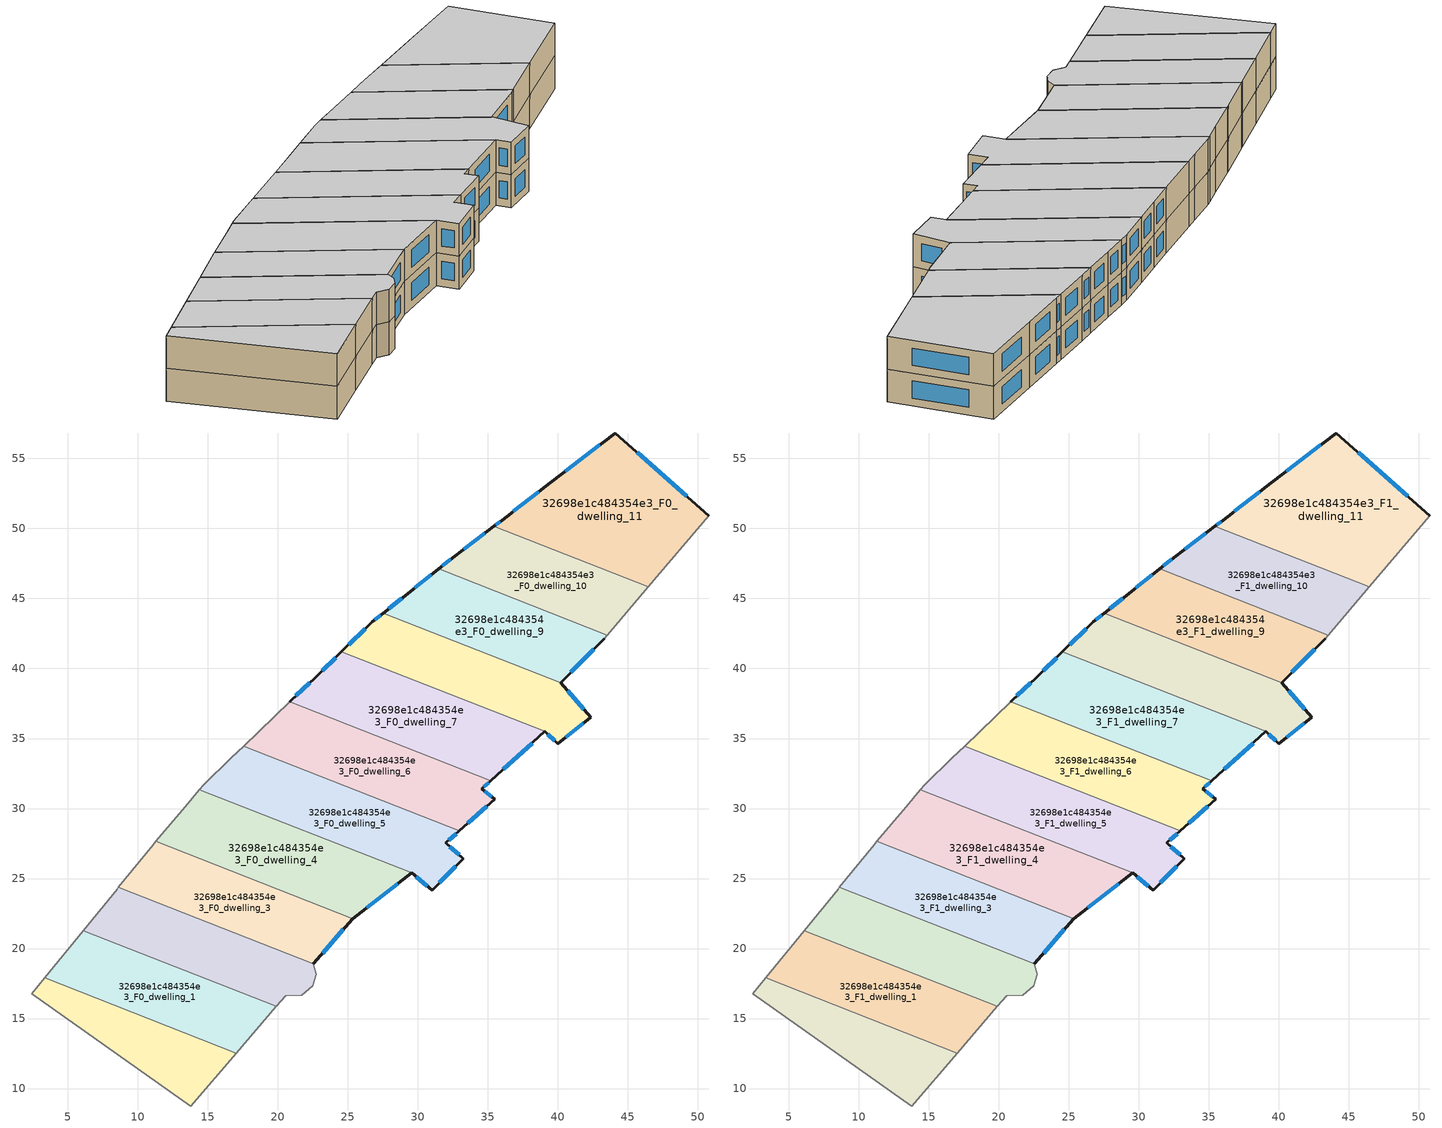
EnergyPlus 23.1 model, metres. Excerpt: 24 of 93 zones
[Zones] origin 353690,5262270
32698e1c484354e3_F0_dwelling_0
 floor ground (EU_floor_Construction): 17.04,12.53 13.79,8.76 2.43,16.77 3.35,17.9 z0
 wall to 32698e1c484354e3_F0_dwelling_1 (EU_wall_Construction): 17.04,12.53 3.35,17.9 z0:3
 wall adiabatic (EU_wall_Construction): 3.35,17.9 2.43,16.77 13.79,8.76 17.04,12.53 z0:3
32698e1c484354e3_F0_dwelling_1
 floor ground (EU_floor_Construction): 19.92,15.87 17.04,12.53 3.35,17.9 6.11,21.28 z0
 wall to 32698e1c484354e3_F0_dwelling_2 (EU_wall_Construction): 19.92,15.87 6.11,21.28 z0:3
 wall adiabatic (EU_wall_Construction): 17.04,12.53 19.92,15.87 / 6.11,21.28 3.35,17.9 z0:3
32698e1c484354e3_F0_dwelling_10
 floor ground (EU_floor_Construction): 46.47,45.83 43.55,42.39 31.5,47.11 32.64,48.02 35.45,50.15 z0
 wall outside (EU_wall_Construction): 35.45,50.15 32.64,48.02 31.5,47.11 z0:3
 wall adiabatic (EU_wall_Construction): 43.55,42.39 46.47,45.83 z0:3
 wall to 32698e1c484354e3_F0_dwelling_9 (EU_wall_Construction): 31.5,47.11 43.55,42.39 z0:3
 wall to 32698e1c484354e3_F0_dwelling_11 (EU_wall_Construction): 46.47,45.83 35.45,50.15 z0:3
 window (EU_Window_Construction): 32.37,47.81 31.77,47.32 / 34.79,49.65 33.3,48.52 z0.7:2.3
32698e1c484354e3_F0_dwelling_11
 floor ground (EU_floor_Construction): 50.79,50.91 46.47,45.83 35.45,50.15 36.03,50.59 39.47,53.25 44.11,56.82 z0
 wall outside (EU_wall_Construction): 50.79,50.91 44.11,56.82 39.47,53.25 36.03,50.59 35.45,50.15 z0:3
 wall adiabatic (EU_wall_Construction): 46.47,45.83 50.79,50.91 z0:3
 window (EU_Window_Construction): 49.22,52.3 45.68,55.43 / 35.9,50.49 35.59,50.25 / 38.66,52.63 36.84,51.22 / 43.02,55.98 40.56,54.09 z0.7:2.3
32698e1c484354e3_F0_dwelling_2
 floor ground (EU_floor_Construction): 22.56,18.91 22.74,18.15 22.5,17.33 21.73,16.68 20.58,16.64 19.92,15.87 6.11,21.28 8.53,24.25 8.63,24.37 z0
 wall adiabatic (EU_wall_Construction): 19.92,15.87 20.58,16.64 21.73,16.68 22.5,17.33 22.74,18.15 22.56,18.91 / 8.63,24.37 8.53,24.25 6.11,21.28 z0:3
 wall to 32698e1c484354e3_F0_dwelling_3 (EU_wall_Construction): 22.56,18.91 8.63,24.37 z0:3
32698e1c484354e3_F0_dwelling_3
 floor ground (EU_floor_Construction): 25.36,22.15 22.56,18.91 8.63,24.37 11.1,27.43 11.3,27.66 z0
 wall outside (EU_wall_Construction): 22.56,18.91 25.36,22.15 z0:3
 wall adiabatic (EU_wall_Construction): 11.3,27.66 11.1,27.43 8.63,24.37 z0:3
 wall to 32698e1c484354e3_F0_dwelling_4 (EU_wall_Construction): 25.36,22.15 11.3,27.66 z0:3
 window (EU_Window_Construction): 23.21,19.67 24.7,21.39 z0.7:2.3
32698e1c484354e3_F0_dwelling_4
 floor ground (EU_floor_Construction): 29.57,25.41 25.36,22.15 11.3,27.66 13.41,30.13 14.42,31.35 z0
 wall outside (EU_wall_Construction): 25.36,22.15 29.57,25.41 z0:3
 wall adiabatic (EU_wall_Construction): 14.42,31.35 13.41,30.13 11.3,27.66 z0:3
 wall to 32698e1c484354e3_F0_dwelling_5 (EU_wall_Construction): 29.57,25.41 14.42,31.35 z0:3
 window (EU_Window_Construction): 26.35,22.91 28.58,24.64 z0.7:2.3
32698e1c484354e3_F0_dwelling_5
 floor ground (EU_floor_Construction): 32.98,28.42 31.99,27.54 33.25,26.42 31.04,24.17 29.57,25.41 14.42,31.35 14.72,31.71 16.69,33.62 17.57,34.46 z0
 wall outside (EU_wall_Construction): 29.57,25.41 31.04,24.17 33.25,26.42 31.99,27.54 32.98,28.42 z0:3
 wall adiabatic (EU_wall_Construction): 17.57,34.46 16.69,33.62 14.72,31.71 14.42,31.35 z0:3
 wall to 32698e1c484354e3_F0_dwelling_6 (EU_wall_Construction): 32.98,28.42 17.57,34.46 z0:3
 window (EU_Window_Construction): 32.22,27.75 32.75,28.22 / 32.95,26.68 32.28,27.28 / 31.56,24.7 32.73,25.89 / 29.91,25.12 30.69,24.46 z0.7:2.3
32698e1c484354e3_F0_dwelling_6
 floor ground (EU_floor_Construction): 35.22,31.99 34.58,31.4 35.51,30.68 32.98,28.42 17.57,34.46 20.87,37.62 z0
 wall outside (EU_wall_Construction): 32.98,28.42 35.51,30.68 34.58,31.4 35.22,31.99 z0:3
 wall adiabatic (EU_wall_Construction): 20.87,37.62 17.57,34.46 z0:3
 wall to 32698e1c484354e3_F0_dwelling_7 (EU_wall_Construction): 35.22,31.99 20.87,37.62 z0:3
 window (EU_Window_Construction): 34.73,31.54 35.07,31.85 / 35.29,30.85 34.8,31.23 / 33.57,28.95 34.92,30.15 z0.7:2.3
32698e1c484354e3_F0_dwelling_7
 floor ground (EU_floor_Construction): 39.07,35.5 35.22,31.99 20.87,37.62 22.74,39.41 24.56,41.19 z0
 wall outside (EU_wall_Construction): 24.56,41.19 22.74,39.41 20.87,37.62 / 35.22,31.99 39.07,35.5 z0:3
 wall to 32698e1c484354e3_F0_dwelling_8 (EU_wall_Construction): 39.07,35.5 24.56,41.19 z0:3
 window (EU_Window_Construction): 24.13,40.77 23.17,39.83 / 36.13,32.81 38.17,34.68 / 22.3,38.99 21.31,38.04 z0.7:2.3
32698e1c484354e3_F0_dwelling_8
 floor ground (EU_floor_Construction): 40.21,38.98 42.36,36.53 40.02,34.63 39.07,35.5 24.56,41.19 26.77,43.35 27.53,43.95 z0
 wall outside (EU_wall_Construction): 27.53,43.95 26.77,43.35 24.56,41.19 / 39.07,35.5 40.02,34.63 42.36,36.53 40.21,38.98 z0:3
 wall to 32698e1c484354e3_F0_dwelling_9 (EU_wall_Construction): 40.21,38.98 27.53,43.95 z0:3
 window (EU_Window_Construction): 27.35,43.81 26.95,43.49 / 41.86,37.11 40.72,38.4 / 40.57,35.08 41.81,36.09 / 39.29,35.3 39.8,34.84 / 26.25,42.84 25.08,41.7 z0.7:2.3
32698e1c484354e3_F0_dwelling_9
 floor ground (EU_floor_Construction): 43.55,42.39 43.32,42.11 40.21,38.98 27.53,43.95 29.28,45.34 31.5,47.11 z0
 wall outside (EU_wall_Construction): 40.21,38.98 43.32,42.11 / 31.5,47.11 29.28,45.34 27.53,43.95 z0:3
 wall adiabatic (EU_wall_Construction): 43.32,42.11 43.55,42.39 z0:3
 window (EU_Window_Construction): 40.94,39.71 42.59,41.38 / 28.87,45.02 27.94,44.28 / 30.98,46.7 29.8,45.76 z0.7:2.3
32698e1c484354e3_F1_dwelling_0
 floor to 32698e1c484354e3_F0_dwelling_0 (EU_floor_Construction): 17.04,12.53 13.79,8.76 2.43,16.77 3.35,17.9 z3
 wall to 32698e1c484354e3_F1_dwelling_1 (EU_wall_Construction): 17.04,12.53 3.35,17.9 z3:6
 wall adiabatic (EU_wall_Construction): 3.35,17.9 2.43,16.77 13.79,8.76 17.04,12.53 z3:6
 ceiling to 32698e1c484354e3_F2_dwelling_0 (EU_floor_Construction): 13.79,8.76 17.04,12.53 3.35,17.9 2.43,16.77 z6
32698e1c484354e3_F1_dwelling_1
 floor to 32698e1c484354e3_F0_dwelling_1 (EU_floor_Construction): 19.92,15.87 17.04,12.53 3.35,17.9 6.11,21.28 z3
 wall to 32698e1c484354e3_F1_dwelling_2 (EU_wall_Construction): 19.92,15.87 6.11,21.28 z3:6
 wall adiabatic (EU_wall_Construction): 17.04,12.53 19.92,15.87 / 6.11,21.28 3.35,17.9 z3:6
 ceiling to 32698e1c484354e3_F2_dwelling_1 (EU_floor_Construction): 17.04,12.53 19.92,15.87 6.11,21.28 3.35,17.9 z6
32698e1c484354e3_F1_dwelling_10
 floor to 32698e1c484354e3_F0_dwelling_10 (EU_floor_Construction): 46.47,45.83 43.55,42.39 31.5,47.11 32.64,48.02 35.45,50.15 z3
 wall outside (EU_wall_Construction): 35.45,50.15 32.64,48.02 31.5,47.11 z3:6
 wall adiabatic (EU_wall_Construction): 43.55,42.39 46.47,45.83 z3:6
 wall to 32698e1c484354e3_F1_dwelling_9 (EU_wall_Construction): 31.5,47.11 43.55,42.39 z3:6
 wall to 32698e1c484354e3_F1_dwelling_11 (EU_wall_Construction): 46.47,45.83 35.45,50.15 z3:6
 window (EU_Window_Construction): 32.37,47.81 31.77,47.32 / 34.79,49.65 33.3,48.52 z3.7:5.3
 ceiling to 32698e1c484354e3_F2_dwelling_10 (EU_floor_Construction): 43.55,42.39 46.47,45.83 35.45,50.15 32.64,48.02 31.5,47.11 z6
32698e1c484354e3_F1_dwelling_11
 floor to 32698e1c484354e3_F0_dwelling_11 (EU_floor_Construction): 50.79,50.91 46.47,45.83 35.45,50.15 36.03,50.59 39.47,53.25 44.11,56.82 z3
 wall outside (EU_wall_Construction): 50.79,50.91 44.11,56.82 39.47,53.25 36.03,50.59 35.45,50.15 z3:6
 wall adiabatic (EU_wall_Construction): 46.47,45.83 50.79,50.91 z3:6
 window (EU_Window_Construction): 49.22,52.3 45.68,55.43 / 35.9,50.49 35.59,50.25 / 38.66,52.63 36.84,51.22 / 43.02,55.98 40.56,54.09 z3.7:5.3
 ceiling to 32698e1c484354e3_F2_dwelling_11 (EU_floor_Construction): 46.47,45.83 50.79,50.91 44.11,56.82 39.47,53.25 36.03,50.59 35.45,50.15 z6
32698e1c484354e3_F1_dwelling_2
 floor to 32698e1c484354e3_F0_dwelling_2 (EU_floor_Construction): 22.56,18.91 22.74,18.15 22.5,17.33 21.73,16.68 20.58,16.64 19.92,15.87 6.11,21.28 8.53,24.25 8.63,24.37 z3
 wall adiabatic (EU_wall_Construction): 19.92,15.87 20.58,16.64 21.73,16.68 22.5,17.33 22.74,18.15 22.56,18.91 / 8.63,24.37 8.53,24.25 6.11,21.28 z3:6
 wall to 32698e1c484354e3_F1_dwelling_3 (EU_wall_Construction): 22.56,18.91 8.63,24.37 z3:6
 ceiling to 32698e1c484354e3_F2_dwelling_2 (EU_floor_Construction): 21.73,16.68 22.5,17.33 22.74,18.15 22.56,18.91 8.63,24.37 8.53,24.25 6.11,21.28 19.92,15.87 20.58,16.64 z6
32698e1c484354e3_F1_dwelling_3
 floor to 32698e1c484354e3_F0_dwelling_3 (EU_floor_Construction): 25.36,22.15 22.56,18.91 8.63,24.37 11.1,27.43 11.3,27.66 z3
 wall outside (EU_wall_Construction): 22.56,18.91 25.36,22.15 z3:6
 wall adiabatic (EU_wall_Construction): 11.3,27.66 11.1,27.43 8.63,24.37 z3:6
 wall to 32698e1c484354e3_F1_dwelling_4 (EU_wall_Construction): 25.36,22.15 11.3,27.66 z3:6
 window (EU_Window_Construction): 23.21,19.67 24.7,21.39 z3.7:5.3
 ceiling to 32698e1c484354e3_F2_dwelling_3 (EU_floor_Construction): 22.56,18.91 25.36,22.15 11.3,27.66 11.1,27.43 8.63,24.37 z6
32698e1c484354e3_F1_dwelling_4
 floor to 32698e1c484354e3_F0_dwelling_4 (EU_floor_Construction): 29.57,25.41 25.36,22.15 11.3,27.66 13.41,30.13 14.42,31.35 z3
 wall outside (EU_wall_Construction): 25.36,22.15 29.57,25.41 z3:6
 wall adiabatic (EU_wall_Construction): 14.42,31.35 13.41,30.13 11.3,27.66 z3:6
 wall to 32698e1c484354e3_F1_dwelling_5 (EU_wall_Construction): 29.57,25.41 14.42,31.35 z3:6
 window (EU_Window_Construction): 26.35,22.91 28.58,24.64 z3.7:5.3
 ceiling to 32698e1c484354e3_F2_dwelling_4 (EU_floor_Construction): 29.57,25.41 14.42,31.35 13.41,30.13 11.3,27.66 25.36,22.15 z6
32698e1c484354e3_F1_dwelling_5
 floor to 32698e1c484354e3_F0_dwelling_5 (EU_floor_Construction): 32.98,28.42 31.99,27.54 33.25,26.42 31.04,24.17 29.57,25.41 14.42,31.35 14.72,31.71 16.69,33.62 17.57,34.46 z3
 wall outside (EU_wall_Construction): 29.57,25.41 31.04,24.17 33.25,26.42 31.99,27.54 32.98,28.42 z3:6
 wall adiabatic (EU_wall_Construction): 17.57,34.46 16.69,33.62 14.72,31.71 14.42,31.35 z3:6
 wall to 32698e1c484354e3_F1_dwelling_6 (EU_wall_Construction): 32.98,28.42 17.57,34.46 z3:6
 window (EU_Window_Construction): 32.22,27.75 32.75,28.22 / 32.95,26.68 32.28,27.28 / 31.56,24.7 32.73,25.89 / 29.91,25.12 30.69,24.46 z3.7:5.3
 ceiling to 32698e1c484354e3_F2_dwelling_5 (EU_floor_Construction): 31.04,24.17 33.25,26.42 31.99,27.54 32.98,28.42 17.57,34.46 16.69,33.62 14.72,31.71 14.42,31.35 29.57,25.41 z6
32698e1c484354e3_F1_dwelling_6
 floor to 32698e1c484354e3_F0_dwelling_6 (EU_floor_Construction): 35.22,31.99 34.58,31.4 35.51,30.68 32.98,28.42 17.57,34.46 20.87,37.62 z3
 wall outside (EU_wall_Construction): 32.98,28.42 35.51,30.68 34.58,31.4 35.22,31.99 z3:6
 wall adiabatic (EU_wall_Construction): 20.87,37.62 17.57,34.46 z3:6
 wall to 32698e1c484354e3_F1_dwelling_7 (EU_wall_Construction): 35.22,31.99 20.87,37.62 z3:6
 window (EU_Window_Construction): 34.73,31.54 35.07,31.85 / 35.29,30.85 34.8,31.23 / 33.57,28.95 34.92,30.15 z3.7:5.3
 ceiling to 32698e1c484354e3_F2_dwelling_6 (EU_floor_Construction): 35.51,30.68 34.58,31.4 35.22,31.99 20.87,37.62 17.57,34.46 32.98,28.42 z6
32698e1c484354e3_F1_dwelling_7
 floor to 32698e1c484354e3_F0_dwelling_7 (EU_floor_Construction): 39.07,35.5 35.22,31.99 20.87,37.62 22.74,39.41 24.56,41.19 z3
 wall outside (EU_wall_Construction): 24.56,41.19 22.74,39.41 20.87,37.62 / 35.22,31.99 39.07,35.5 z3:6
 wall to 32698e1c484354e3_F1_dwelling_8 (EU_wall_Construction): 39.07,35.5 24.56,41.19 z3:6
 window (EU_Window_Construction): 24.13,40.77 23.17,39.83 / 36.13,32.81 38.17,34.68 / 22.3,38.99 21.31,38.04 z3.7:5.3
 ceiling to 32698e1c484354e3_F2_dwelling_7 (EU_floor_Construction): 39.07,35.5 24.56,41.19 22.74,39.41 20.87,37.62 35.22,31.99 z6
32698e1c484354e3_F1_dwelling_8
 floor to 32698e1c484354e3_F0_dwelling_8 (EU_floor_Construction): 40.21,38.98 42.36,36.53 40.02,34.63 39.07,35.5 24.56,41.19 26.77,43.35 27.53,43.95 z3
 wall outside (EU_wall_Construction): 27.53,43.95 26.77,43.35 24.56,41.19 / 39.07,35.5 40.02,34.63 42.36,36.53 40.21,38.98 z3:6
 wall to 32698e1c484354e3_F1_dwelling_9 (EU_wall_Construction): 40.21,38.98 27.53,43.95 z3:6
 window (EU_Window_Construction): 27.35,43.81 26.95,43.49 / 41.86,37.11 40.72,38.4 / 40.57,35.08 41.81,36.09 / 39.29,35.3 39.8,34.84 / 26.25,42.84 25.08,41.7 z3.7:5.3
 ceiling to 32698e1c484354e3_F2_dwelling_8 (EU_floor_Construction): 42.36,36.53 40.21,38.98 27.53,43.95 26.77,43.35 24.56,41.19 39.07,35.5 40.02,34.63 z6
32698e1c484354e3_F1_dwelling_9
 floor to 32698e1c484354e3_F0_dwelling_9 (EU_floor_Construction): 43.55,42.39 43.32,42.11 40.21,38.98 27.53,43.95 29.28,45.34 31.5,47.11 z3
 wall outside (EU_wall_Construction): 40.21,38.98 43.32,42.11 / 31.5,47.11 29.28,45.34 27.53,43.95 z3:6
 wall adiabatic (EU_wall_Construction): 43.32,42.11 43.55,42.39 z3:6
 window (EU_Window_Construction): 40.94,39.71 42.59,41.38 / 28.87,45.02 27.94,44.28 / 30.98,46.7 29.8,45.76 z3.7:5.3
 ceiling to 32698e1c484354e3_F2_dwelling_9 (EU_floor_Construction): 43.32,42.11 43.55,42.39 31.5,47.11 29.28,45.34 27.53,43.95 40.21,38.98 z6
[Building]
EU S2 Campaign: North Axis=0; Terrain=City; Solar Distribution=FullExterior
[Site:Location]
Budapest.Ferenc.Liszt.Intl.AP: Latitude=47.437; Longitude=19.256; Time Zone=1; Elevation=185
[SizingPeriod:WeatherFileDays]
AnnualSizingPeriod: Begin Month=1; Begin Day of Month=1; End Month=12; End Day of Month=31; Day of Week for Start Day=Monday; Use Weather File Daylight Saving Period=No; Use Weather File Rain and Snow Indicators=No
[MATERIAL]
EU_InternalMass_Material: Roughness=MediumRough; Thickness=0.1; Conductivity=1; Density=1800; Specific Heat=900; Thermal Absorptance=0.9; Solar Absorptance=0.7; Visible Absorptance=0.7
[MATERIAL:NOMASS] Roughness=MediumRough; Thermal Absorptance=0.9; Solar Absorptance=0.7; Visible Absorptance=0.7
Name | Thermal Resistance
EU_wall_NoMass | 0.832559
EU_floor_NoMass | 0.872794
[WINDOWMATERIAL:SIMPLEGLAZINGSYSTEM]
EU_Window_SimpleGlazing: UFactor=2.79869; Solar Heat Gain Coefficient=0.75; Visible Transmittance=0.75
[CONSTRUCTION]
EU_wall_Construction: EU_wall_NoMass
EU_floor_Construction: EU_floor_NoMass
EU_Window_Construction: EU_Window_SimpleGlazing
EU_InternalMass_Construction: EU_InternalMass_Material
[ZONE] Type=1; Multiplier=1; Ceiling Height=autocalculate; Floor Area=autocalculate; Part of Total Floor Area=Yes
Name | Volume
32698e1c484354e3_F0_dwelling_0; 32698e1c484354e3_F1_dwelling_0 | 133.978
32698e1c484354e3_F0_dwelling_1; 32698e1c484354e3_F1_dwelling_1 | 184.171
32698e1c484354e3_F0_dwelling_10; 32698e1c484354e3_F1_dwelling_10 | 158.894
32698e1c484354e3_F0_dwelling_11; 32698e1c484354e3_F1_dwelling_11 | 255.694
32698e1c484354e3_F0_dwelling_2; 32698e1c484354e3_F1_dwelling_2 | 175.548
32698e1c484354e3_F0_dwelling_3; 32698e1c484354e3_F1_dwelling_3 | 181.861
32698e1c484354e3_F0_dwelling_4; 32698e1c484354e3_F1_dwelling_4 | 215.205
32698e1c484354e3_F0_dwelling_5; 32698e1c484354e3_F1_dwelling_5 | 216.881
32698e1c484354e3_F0_dwelling_6; 32698e1c484354e3_F1_dwelling_6 | 202.932
32698e1c484354e3_F0_dwelling_7; 32698e1c484354e3_F1_dwelling_7 | 217.255
32698e1c484354e3_F0_dwelling_8; 32698e1c484354e3_F1_dwelling_8 | 181.585
32698e1c484354e3_F0_dwelling_9; 32698e1c484354e3_F1_dwelling_9 | 175.362
[INTERNALMASS] Construction=EU_InternalMass_Construction
Name | Zone or ZoneList | Surface Area
32698e1c484354e3_F0_dwelling_0_EU_InternalMass | 32698e1c484354e3_F0_dwelling_0 | 44.659
32698e1c484354e3_F0_dwelling_1_EU_InternalMass | 32698e1c484354e3_F0_dwelling_1 | 61.3902
32698e1c484354e3_F0_dwelling_2_EU_InternalMass | 32698e1c484354e3_F0_dwelling_2 | 58.5158
32698e1c484354e3_F0_dwelling_3_EU_InternalMass | 32698e1c484354e3_F0_dwelling_3 | 60.6205
32698e1c484354e3_F0_dwelling_4_EU_InternalMass | 32698e1c484354e3_F0_dwelling_4 | 71.7347
32698e1c484354e3_F0_dwelling_5_EU_InternalMass | 32698e1c484354e3_F0_dwelling_5 | 72.2934
32698e1c484354e3_F0_dwelling_6_EU_InternalMass | 32698e1c484354e3_F0_dwelling_6 | 67.6438
32698e1c484354e3_F0_dwelling_7_EU_InternalMass | 32698e1c484354e3_F0_dwelling_7 | 72.4183
32698e1c484354e3_F0_dwelling_8_EU_InternalMass | 32698e1c484354e3_F0_dwelling_8 | 60.5281
32698e1c484354e3_F0_dwelling_9_EU_InternalMass | 32698e1c484354e3_F0_dwelling_9 | 58.4542
32698e1c484354e3_F0_dwelling_10_EU_InternalMass | 32698e1c484354e3_F0_dwelling_10 | 52.9648
32698e1c484354e3_F0_dwelling_11_EU_InternalMass | 32698e1c484354e3_F0_dwelling_11 | 85.2314
32698e1c484354e3_F1_dwelling_0_EU_InternalMass | 32698e1c484354e3_F1_dwelling_0 | 44.659
32698e1c484354e3_F1_dwelling_1_EU_InternalMass | 32698e1c484354e3_F1_dwelling_1 | 61.3902
32698e1c484354e3_F1_dwelling_2_EU_InternalMass | 32698e1c484354e3_F1_dwelling_2 | 58.5158
32698e1c484354e3_F1_dwelling_3_EU_InternalMass | 32698e1c484354e3_F1_dwelling_3 | 60.6205
32698e1c484354e3_F1_dwelling_4_EU_InternalMass | 32698e1c484354e3_F1_dwelling_4 | 71.7347
32698e1c484354e3_F1_dwelling_5_EU_InternalMass | 32698e1c484354e3_F1_dwelling_5 | 72.2934
32698e1c484354e3_F1_dwelling_6_EU_InternalMass | 32698e1c484354e3_F1_dwelling_6 | 67.6438
32698e1c484354e3_F1_dwelling_7_EU_InternalMass | 32698e1c484354e3_F1_dwelling_7 | 72.4183
32698e1c484354e3_F1_dwelling_8_EU_InternalMass | 32698e1c484354e3_F1_dwelling_8 | 60.5281
32698e1c484354e3_F1_dwelling_9_EU_InternalMass | 32698e1c484354e3_F1_dwelling_9 | 58.4542
32698e1c484354e3_F1_dwelling_10_EU_InternalMass | 32698e1c484354e3_F1_dwelling_10 | 52.9648
32698e1c484354e3_F1_dwelling_11_EU_InternalMass | 32698e1c484354e3_F1_dwelling_11 | 85.2314
[OTHEREQUIPMENT] Fuel Type=Electricity; Design Level Calculation Method=Watts/Area; Power per Zone Floor Area=1; Fraction Latent=0; Fraction Radiant=0; Fraction Lost=0; Carbon Dioxide Generation Rate=0; EndUse Subcategory=EU_Step8_InternalGains
Name | Zone or ZoneList or Space or SpaceList | Schedule
EU_Step8_InternalGain_32698e1c484354e3_F0_dwelling_0_f000 | 32698e1c484354e3_F0_dwelling_0 | EU_Step8_GainSchedule_32698e1c484354e3_F0_dwelling_0_f000
EU_Step8_InternalGain_32698e1c484354e3_F0_dwelling_1_f000 | 32698e1c484354e3_F0_dwelling_1 | EU_Step8_GainSchedule_32698e1c484354e3_F0_dwelling_1_f000
EU_Step8_InternalGain_32698e1c484354e3_F0_dwelling_2_f000 | 32698e1c484354e3_F0_dwelling_2 | EU_Step8_GainSchedule_32698e1c484354e3_F0_dwelling_2_f000
EU_Step8_InternalGain_32698e1c484354e3_F0_dwelling_3_f000 | 32698e1c484354e3_F0_dwelling_3 | EU_Step8_GainSchedule_32698e1c484354e3_F0_dwelling_3_f000
EU_Step8_InternalGain_32698e1c484354e3_F0_dwelling_4_f000 | 32698e1c484354e3_F0_dwelling_4 | EU_Step8_GainSchedule_32698e1c484354e3_F0_dwelling_4_f000
EU_Step8_InternalGain_32698e1c484354e3_F0_dwelling_5_f000 | 32698e1c484354e3_F0_dwelling_5 | EU_Step8_GainSchedule_32698e1c484354e3_F0_dwelling_5_f000
EU_Step8_InternalGain_32698e1c484354e3_F0_dwelling_6_f000 | 32698e1c484354e3_F0_dwelling_6 | EU_Step8_GainSchedule_32698e1c484354e3_F0_dwelling_6_f000
EU_Step8_InternalGain_32698e1c484354e3_F0_dwelling_7_f000 | 32698e1c484354e3_F0_dwelling_7 | EU_Step8_GainSchedule_32698e1c484354e3_F0_dwelling_7_f000
EU_Step8_InternalGain_32698e1c484354e3_F0_dwelling_8_f000 | 32698e1c484354e3_F0_dwelling_8 | EU_Step8_GainSchedule_32698e1c484354e3_F0_dwelling_8_f000
EU_Step8_InternalGain_32698e1c484354e3_F0_dwelling_9_f000 | 32698e1c484354e3_F0_dwelling_9 | EU_Step8_GainSchedule_32698e1c484354e3_F0_dwelling_9_f000
EU_Step8_InternalGain_32698e1c484354e3_F0_dwelling_10_f000 | 32698e1c484354e3_F0_dwelling_10 | EU_Step8_GainSchedule_32698e1c484354e3_F0_dwelling_10_f000
EU_Step8_InternalGain_32698e1c484354e3_F0_dwelling_11_f000 | 32698e1c484354e3_F0_dwelling_11 | EU_Step8_GainSchedule_32698e1c484354e3_F0_dwelling_11_f000
EU_Step8_InternalGain_32698e1c484354e3_F1_dwelling_0_f000 | 32698e1c484354e3_F1_dwelling_0 | EU_Step8_GainSchedule_32698e1c484354e3_F1_dwelling_0_f000
EU_Step8_InternalGain_32698e1c484354e3_F1_dwelling_1_f000 | 32698e1c484354e3_F1_dwelling_1 | EU_Step8_GainSchedule_32698e1c484354e3_F1_dwelling_1_f000
EU_Step8_InternalGain_32698e1c484354e3_F1_dwelling_2_f000 | 32698e1c484354e3_F1_dwelling_2 | EU_Step8_GainSchedule_32698e1c484354e3_F1_dwelling_2_f000
EU_Step8_InternalGain_32698e1c484354e3_F1_dwelling_3_f000 | 32698e1c484354e3_F1_dwelling_3 | EU_Step8_GainSchedule_32698e1c484354e3_F1_dwelling_3_f000
EU_Step8_InternalGain_32698e1c484354e3_F1_dwelling_4_f000 | 32698e1c484354e3_F1_dwelling_4 | EU_Step8_GainSchedule_32698e1c484354e3_F1_dwelling_4_f000
EU_Step8_InternalGain_32698e1c484354e3_F1_dwelling_5_f000 | 32698e1c484354e3_F1_dwelling_5 | EU_Step8_GainSchedule_32698e1c484354e3_F1_dwelling_5_f000
EU_Step8_InternalGain_32698e1c484354e3_F1_dwelling_6_f000 | 32698e1c484354e3_F1_dwelling_6 | EU_Step8_GainSchedule_32698e1c484354e3_F1_dwelling_6_f000
EU_Step8_InternalGain_32698e1c484354e3_F1_dwelling_7_f000 | 32698e1c484354e3_F1_dwelling_7 | EU_Step8_GainSchedule_32698e1c484354e3_F1_dwelling_7_f000
EU_Step8_InternalGain_32698e1c484354e3_F1_dwelling_8_f000 | 32698e1c484354e3_F1_dwelling_8 | EU_Step8_GainSchedule_32698e1c484354e3_F1_dwelling_8_f000
EU_Step8_InternalGain_32698e1c484354e3_F1_dwelling_9_f000 | 32698e1c484354e3_F1_dwelling_9 | EU_Step8_GainSchedule_32698e1c484354e3_F1_dwelling_9_f000
EU_Step8_InternalGain_32698e1c484354e3_F1_dwelling_10_f000 | 32698e1c484354e3_F1_dwelling_10 | EU_Step8_GainSchedule_32698e1c484354e3_F1_dwelling_10_f000
EU_Step8_InternalGain_32698e1c484354e3_F1_dwelling_11_f000 | 32698e1c484354e3_F1_dwelling_11 | EU_Step8_GainSchedule_32698e1c484354e3_F1_dwelling_11_f000
[ZONEVENTILATION:DESIGNFLOWRATE] Schedule=EU_AlwaysOn; Design Flow Rate Calculation Method=AirChanges/Hour; Air Changes per Hour=0.475469; Ventilation Type=Natural; Fan Pressure Rise=0; Fan Total Efficiency=1; Constant Term Coefficient=1; Temperature Term Coefficient=0; Velocity Term Coefficient=0; Velocity Squared Term Coefficient=0; Minimum Indoor Temperature=-100; Maximum Indoor Temperature=100; Delta Temperature=-100; Minimum Outdoor Temperature=-100; Maximum Outdoor Temperature=100; Maximum Wind Speed=40
Name | Zone or ZoneList or Space or SpaceList
EU_ConstantAir_32698e1c484354e3_F0_dwelling_0 | 32698e1c484354e3_F0_dwelling_0
EU_ConstantAir_32698e1c484354e3_F0_dwelling_1 | 32698e1c484354e3_F0_dwelling_1
EU_ConstantAir_32698e1c484354e3_F0_dwelling_2 | 32698e1c484354e3_F0_dwelling_2
EU_ConstantAir_32698e1c484354e3_F0_dwelling_3 | 32698e1c484354e3_F0_dwelling_3
EU_ConstantAir_32698e1c484354e3_F0_dwelling_4 | 32698e1c484354e3_F0_dwelling_4
EU_ConstantAir_32698e1c484354e3_F0_dwelling_5 | 32698e1c484354e3_F0_dwelling_5
EU_ConstantAir_32698e1c484354e3_F0_dwelling_6 | 32698e1c484354e3_F0_dwelling_6
EU_ConstantAir_32698e1c484354e3_F0_dwelling_7 | 32698e1c484354e3_F0_dwelling_7
EU_ConstantAir_32698e1c484354e3_F0_dwelling_8 | 32698e1c484354e3_F0_dwelling_8
EU_ConstantAir_32698e1c484354e3_F0_dwelling_9 | 32698e1c484354e3_F0_dwelling_9
EU_ConstantAir_32698e1c484354e3_F0_dwelling_10 | 32698e1c484354e3_F0_dwelling_10
EU_ConstantAir_32698e1c484354e3_F0_dwelling_11 | 32698e1c484354e3_F0_dwelling_11
EU_ConstantAir_32698e1c484354e3_F1_dwelling_0 | 32698e1c484354e3_F1_dwelling_0
EU_ConstantAir_32698e1c484354e3_F1_dwelling_1 | 32698e1c484354e3_F1_dwelling_1
EU_ConstantAir_32698e1c484354e3_F1_dwelling_2 | 32698e1c484354e3_F1_dwelling_2
EU_ConstantAir_32698e1c484354e3_F1_dwelling_3 | 32698e1c484354e3_F1_dwelling_3
EU_ConstantAir_32698e1c484354e3_F1_dwelling_4 | 32698e1c484354e3_F1_dwelling_4
EU_ConstantAir_32698e1c484354e3_F1_dwelling_5 | 32698e1c484354e3_F1_dwelling_5
EU_ConstantAir_32698e1c484354e3_F1_dwelling_6 | 32698e1c484354e3_F1_dwelling_6
EU_ConstantAir_32698e1c484354e3_F1_dwelling_7 | 32698e1c484354e3_F1_dwelling_7
EU_ConstantAir_32698e1c484354e3_F1_dwelling_8 | 32698e1c484354e3_F1_dwelling_8
EU_ConstantAir_32698e1c484354e3_F1_dwelling_9 | 32698e1c484354e3_F1_dwelling_9
EU_ConstantAir_32698e1c484354e3_F1_dwelling_10 | 32698e1c484354e3_F1_dwelling_10
EU_ConstantAir_32698e1c484354e3_F1_dwelling_11 | 32698e1c484354e3_F1_dwelling_11
[HVACTEMPLATE:THERMOSTAT] Constant Heating Setpoint=20; Constant Cooling Setpoint=50
EU_HeatOnly_32698e1c484354e3_F0_dwelling_0; EU_HeatOnly_32698e1c484354e3_F0_dwelling_1; EU_HeatOnly_32698e1c484354e3_F0_dwelling_2; EU_HeatOnly_32698e1c484354e3_F0_dwelling_3; EU_HeatOnly_32698e1c484354e3_F0_dwelling_4; EU_HeatOnly_32698e1c484354e3_F0_dwelling_5; EU_HeatOnly_32698e1c484354e3_F0_dwelling_6; EU_HeatOnly_32698e1c484354e3_F0_dwelling_7; EU_HeatOnly_32698e1c484354e3_F0_dwelling_8; EU_HeatOnly_32698e1c484354e3_F0_dwelling_9; EU_HeatOnly_32698e1c484354e3_F0_dwelling_10; EU_HeatOnly_32698e1c484354e3_F0_dwelling_11; EU_HeatOnly_32698e1c484354e3_F1_dwelling_0; EU_HeatOnly_32698e1c484354e3_F1_dwelling_1; EU_HeatOnly_32698e1c484354e3_F1_dwelling_2; EU_HeatOnly_32698e1c484354e3_F1_dwelling_3; EU_HeatOnly_32698e1c484354e3_F1_dwelling_4; EU_HeatOnly_32698e1c484354e3_F1_dwelling_5; EU_HeatOnly_32698e1c484354e3_F1_dwelling_6; EU_HeatOnly_32698e1c484354e3_F1_dwelling_7; EU_HeatOnly_32698e1c484354e3_F1_dwelling_8; EU_HeatOnly_32698e1c484354e3_F1_dwelling_9; EU_HeatOnly_32698e1c484354e3_F1_dwelling_10; EU_HeatOnly_32698e1c484354e3_F1_dwelling_11; EU_HeatOnly_32698e1c484354e3_F2_dwelling_0; EU_HeatOnly_32698e1c484354e3_F2_dwelling_1; EU_HeatOnly_32698e1c484354e3_F2_dwelling_2; EU_HeatOnly_32698e1c484354e3_F2_dwelling_3; EU_HeatOnly_32698e1c484354e3_F2_dwelling_4; EU_HeatOnly_32698e1c484354e3_F2_dwelling_5; EU_HeatOnly_32698e1c484354e3_F2_dwelling_6; EU_HeatOnly_32698e1c484354e3_F2_dwelling_7; EU_HeatOnly_32698e1c484354e3_F2_dwelling_8; EU_HeatOnly_32698e1c484354e3_F2_dwelling_9; EU_HeatOnly_32698e1c484354e3_F2_dwelling_10; EU_HeatOnly_32698e1c484354e3_F2_dwelling_11; EU_HeatOnly_32698e1c484354e3_F3_dwelling_0; EU_HeatOnly_32698e1c484354e3_F3_dwelling_1; EU_HeatOnly_32698e1c484354e3_F3_dwelling_2; EU_HeatOnly_32698e1c484354e3_F3_dwelling_3; EU_HeatOnly_32698e1c484354e3_F3_dwelling_4; EU_HeatOnly_32698e1c484354e3_F3_dwelling_5; EU_HeatOnly_32698e1c484354e3_F3_dwelling_6; EU_HeatOnly_32698e1c484354e3_F3_dwelling_7; EU_HeatOnly_32698e1c484354e3_F3_dwelling_8; EU_HeatOnly_32698e1c484354e3_F3_dwelling_9; EU_HeatOnly_32698e1c484354e3_F3_dwelling_10; EU_HeatOnly_32698e1c484354e3_F3_dwelling_11; EU_HeatOnly_32698e1c484354e3_F4_dwelling_0; EU_HeatOnly_32698e1c484354e3_F4_dwelling_1; EU_HeatOnly_32698e1c484354e3_F4_dwelling_2; EU_HeatOnly_32698e1c484354e3_F4_dwelling_3; EU_HeatOnly_32698e1c484354e3_F4_dwelling_4; EU_HeatOnly_32698e1c484354e3_F4_dwelling_5; EU_HeatOnly_32698e1c484354e3_F4_dwelling_6; EU_HeatOnly_32698e1c484354e3_F4_dwelling_7; EU_HeatOnly_32698e1c484354e3_F4_dwelling_8; EU_HeatOnly_32698e1c484354e3_F4_dwelling_9; EU_HeatOnly_32698e1c484354e3_F4_dwelling_10; EU_HeatOnly_32698e1c484354e3_F4_dwelling_11; EU_HeatOnly_32698e1c484354e3_F5_dwelling_0; EU_HeatOnly_32698e1c484354e3_F5_dwelling_1; EU_HeatOnly_32698e1c484354e3_F5_dwelling_2; EU_HeatOnly_32698e1c484354e3_F5_dwelling_3; EU_HeatOnly_32698e1c484354e3_F5_dwelling_4; EU_HeatOnly_32698e1c484354e3_F5_dwelling_5; EU_HeatOnly_32698e1c484354e3_F5_dwelling_6; EU_HeatOnly_32698e1c484354e3_F5_dwelling_7; EU_HeatOnly_32698e1c484354e3_F5_dwelling_8; EU_HeatOnly_32698e1c484354e3_F5_dwelling_9; EU_HeatOnly_32698e1c484354e3_F5_dwelling_10; EU_HeatOnly_32698e1c484354e3_F6_dwelling_0; EU_HeatOnly_32698e1c484354e3_F6_dwelling_1; EU_HeatOnly_32698e1c484354e3_F6_dwelling_2; EU_HeatOnly_32698e1c484354e3_F6_dwelling_3; EU_HeatOnly_32698e1c484354e3_F6_dwelling_4; EU_HeatOnly_32698e1c484354e3_F6_dwelling_5; EU_HeatOnly_32698e1c484354e3_F6_dwelling_6; EU_HeatOnly_32698e1c484354e3_F6_dwelling_7; EU_HeatOnly_32698e1c484354e3_F6_dwelling_8; EU_HeatOnly_32698e1c484354e3_F6_dwelling_9; EU_HeatOnly_32698e1c484354e3_F6_dwelling_10; EU_HeatOnly_32698e1c484354e3_F7_dwelling_0; EU_HeatOnly_32698e1c484354e3_F7_dwelling_1; EU_HeatOnly_32698e1c484354e3_F7_dwelling_2; EU_HeatOnly_32698e1c484354e3_F7_dwelling_3; EU_HeatOnly_32698e1c484354e3_F7_dwelling_4; EU_HeatOnly_32698e1c484354e3_F7_dwelling_5; EU_HeatOnly_32698e1c484354e3_F7_dwelling_6; EU_HeatOnly_32698e1c484354e3_F7_dwelling_7; EU_HeatOnly_32698e1c484354e3_F7_dwelling_8; EU_HeatOnly_32698e1c484354e3_F7_dwelling_9; EU_HeatOnly_32698e1c484354e3_F7_dwelling_10
[HVACTEMPLATE:ZONE:IDEALLOADSAIRSYSTEM] System Availability Schedule=EU_AlwaysOn; Maximum Heating Supply Air Temperature=50; Minimum Cooling Supply Air Temperature=13; Maximum Heating Supply Air Humidity Ratio=0.0156; Minimum Cooling Supply Air Humidity Ratio=0.0077; Heating Limit=NoLimit; Cooling Limit=NoLimit; Heating Availability Schedule=EU_AlwaysOn; Cooling Availability Schedule=EU_CoolingOff; Dehumidification Control Type=ConstantSensibleHeatRatio; Cooling Sensible Heat Ratio=0.7; Dehumidification Setpoint=60; Humidification Control Type=None; Humidification Setpoint=30; Outdoor Air Method=None; Outdoor Air Flow Rate per Person=0.00944; Outdoor Air Flow Rate per Zone Floor Area=0; Outdoor Air Flow Rate per Zone=0; Demand Controlled Ventilation Type=None; Outdoor Air Economizer Type=NoEconomizer; Heat Recovery Type=None; Sensible Heat Recovery Effectiveness=0.7; Latent Heat Recovery Effectiveness=0.65
Name | Template Thermostat
32698e1c484354e3_F0_dwelling_0 | EU_HeatOnly_32698e1c484354e3_F0_dwelling_0
32698e1c484354e3_F0_dwelling_1 | EU_HeatOnly_32698e1c484354e3_F0_dwelling_1
32698e1c484354e3_F0_dwelling_2 | EU_HeatOnly_32698e1c484354e3_F0_dwelling_2
32698e1c484354e3_F0_dwelling_3 | EU_HeatOnly_32698e1c484354e3_F0_dwelling_3
32698e1c484354e3_F0_dwelling_4 | EU_HeatOnly_32698e1c484354e3_F0_dwelling_4
32698e1c484354e3_F0_dwelling_5 | EU_HeatOnly_32698e1c484354e3_F0_dwelling_5
32698e1c484354e3_F0_dwelling_6 | EU_HeatOnly_32698e1c484354e3_F0_dwelling_6
32698e1c484354e3_F0_dwelling_7 | EU_HeatOnly_32698e1c484354e3_F0_dwelling_7
32698e1c484354e3_F0_dwelling_8 | EU_HeatOnly_32698e1c484354e3_F0_dwelling_8
32698e1c484354e3_F0_dwelling_9 | EU_HeatOnly_32698e1c484354e3_F0_dwelling_9
32698e1c484354e3_F0_dwelling_10 | EU_HeatOnly_32698e1c484354e3_F0_dwelling_10
32698e1c484354e3_F0_dwelling_11 | EU_HeatOnly_32698e1c484354e3_F0_dwelling_11
32698e1c484354e3_F1_dwelling_0 | EU_HeatOnly_32698e1c484354e3_F1_dwelling_0
32698e1c484354e3_F1_dwelling_1 | EU_HeatOnly_32698e1c484354e3_F1_dwelling_1
32698e1c484354e3_F1_dwelling_2 | EU_HeatOnly_32698e1c484354e3_F1_dwelling_2
32698e1c484354e3_F1_dwelling_3 | EU_HeatOnly_32698e1c484354e3_F1_dwelling_3
32698e1c484354e3_F1_dwelling_4 | EU_HeatOnly_32698e1c484354e3_F1_dwelling_4
32698e1c484354e3_F1_dwelling_5 | EU_HeatOnly_32698e1c484354e3_F1_dwelling_5
32698e1c484354e3_F1_dwelling_6 | EU_HeatOnly_32698e1c484354e3_F1_dwelling_6
32698e1c484354e3_F1_dwelling_7 | EU_HeatOnly_32698e1c484354e3_F1_dwelling_7
32698e1c484354e3_F1_dwelling_8 | EU_HeatOnly_32698e1c484354e3_F1_dwelling_8
32698e1c484354e3_F1_dwelling_9 | EU_HeatOnly_32698e1c484354e3_F1_dwelling_9
32698e1c484354e3_F1_dwelling_10 | EU_HeatOnly_32698e1c484354e3_F1_dwelling_10
32698e1c484354e3_F1_dwelling_11 | EU_HeatOnly_32698e1c484354e3_F1_dwelling_11
[SIZING:ZONE] Zone Cooling Design Supply Air Temperature Input Method=SupplyAirTemperature; Zone Cooling Design Supply Air Temperature=13; Zone Heating Design Supply Air Temperature Input Method=SupplyAirTemperature; Zone Heating Design Supply Air Temperature=50; Zone Cooling Design Supply Air Humidity Ratio=0.008; Zone Heating Design Supply Air Humidity Ratio=0.008; Cooling Design Air Flow Method=DesignDay; Cooling Design Air Flow Rate=0; Cooling Minimum Air Flow per Zone Floor Area=0.000762; Cooling Minimum Air Flow=0; Cooling Minimum Air Flow Fraction=0.2; Heating Design Air Flow Method=DesignDay; Heating Design Air Flow Rate=0; Heating Maximum Air Flow per Zone Floor Area=0.002032; Heating Maximum Air Flow=0.141576; Heating Maximum Air Flow Fraction=0.3; Account for Dedicated Outdoor Air System=No; Dedicated Outdoor Air System Control Strategy=NeutralSupplyAir; Dedicated Outdoor Air Low Setpoint Temperature for Design=autosize; Dedicated Outdoor Air High Setpoint Temperature for Design=autosize; Zone Load Sizing Method=Sensible Load Only No Latent Load; Zone Latent Cooling Design Supply Air Humidity Ratio Input Method=HumidityRatioDifference; Zone Cooling Design Supply Air Humidity Ratio Difference=0.005; Zone Latent Heating Design Supply Air Humidity Ratio Input Method=HumidityRatioDifference; Zone Humidification Design Supply Air Humidity Ratio Difference=0.005
32698e1c484354e3_F0_dwelling_0; 32698e1c484354e3_F0_dwelling_1; 32698e1c484354e3_F0_dwelling_2; 32698e1c484354e3_F0_dwelling_3; 32698e1c484354e3_F0_dwelling_4; 32698e1c484354e3_F0_dwelling_5; 32698e1c484354e3_F0_dwelling_6; 32698e1c484354e3_F0_dwelling_7; 32698e1c484354e3_F0_dwelling_8; 32698e1c484354e3_F0_dwelling_9; 32698e1c484354e3_F0_dwelling_10; 32698e1c484354e3_F0_dwelling_11; 32698e1c484354e3_F1_dwelling_0; 32698e1c484354e3_F1_dwelling_1; 32698e1c484354e3_F1_dwelling_2; 32698e1c484354e3_F1_dwelling_3; 32698e1c484354e3_F1_dwelling_4; 32698e1c484354e3_F1_dwelling_5; 32698e1c484354e3_F1_dwelling_6; 32698e1c484354e3_F1_dwelling_7; 32698e1c484354e3_F1_dwelling_8; 32698e1c484354e3_F1_dwelling_9; 32698e1c484354e3_F1_dwelling_10; 32698e1c484354e3_F1_dwelling_11
[SCHEDULE:CONSTANT]
Name | Hourly Value
EU_AlwaysOn | 1
EU_CoolingOff | 0
[SCHEDULE:FILE] Column Number=1; Rows to Skip at Top=0; Number of Hours of Data=8760; Column Separator=Comma; Interpolate to Timestep=No; Minutes per Item=60; Adjust Schedule for Daylight Savings=Yes
Name | File
EU_Step8_GainSchedule_32698e1c484354e3_F0_dwelling_0_f000 | ../../schedules/32698e1c484354e3/32698e1c484354e3_F0_dwelling_0_f000_gain.csv
EU_Step8_GainSchedule_32698e1c484354e3_F0_dwelling_1_f000 | ../../schedules/32698e1c484354e3/32698e1c484354e3_F0_dwelling_1_f000_gain.csv
EU_Step8_GainSchedule_32698e1c484354e3_F0_dwelling_2_f000 | ../../schedules/32698e1c484354e3/32698e1c484354e3_F0_dwelling_2_f000_gain.csv
EU_Step8_GainSchedule_32698e1c484354e3_F0_dwelling_3_f000 | ../../schedules/32698e1c484354e3/32698e1c484354e3_F0_dwelling_3_f000_gain.csv
EU_Step8_GainSchedule_32698e1c484354e3_F0_dwelling_4_f000 | ../../schedules/32698e1c484354e3/32698e1c484354e3_F0_dwelling_4_f000_gain.csv
EU_Step8_GainSchedule_32698e1c484354e3_F0_dwelling_5_f000 | ../../schedules/32698e1c484354e3/32698e1c484354e3_F0_dwelling_5_f000_gain.csv
EU_Step8_GainSchedule_32698e1c484354e3_F0_dwelling_6_f000 | ../../schedules/32698e1c484354e3/32698e1c484354e3_F0_dwelling_6_f000_gain.csv
EU_Step8_GainSchedule_32698e1c484354e3_F0_dwelling_7_f000 | ../../schedules/32698e1c484354e3/32698e1c484354e3_F0_dwelling_7_f000_gain.csv
EU_Step8_GainSchedule_32698e1c484354e3_F0_dwelling_8_f000 | ../../schedules/32698e1c484354e3/32698e1c484354e3_F0_dwelling_8_f000_gain.csv
EU_Step8_GainSchedule_32698e1c484354e3_F0_dwelling_9_f000 | ../../schedules/32698e1c484354e3/32698e1c484354e3_F0_dwelling_9_f000_gain.csv
EU_Step8_GainSchedule_32698e1c484354e3_F0_dwelling_10_f000 | ../../schedules/32698e1c484354e3/32698e1c484354e3_F0_dwelling_10_f000_gain.csv
EU_Step8_GainSchedule_32698e1c484354e3_F0_dwelling_11_f000 | ../../schedules/32698e1c484354e3/32698e1c484354e3_F0_dwelling_11_f000_gain.csv
EU_Step8_GainSchedule_32698e1c484354e3_F1_dwelling_0_f000 | ../../schedules/32698e1c484354e3/32698e1c484354e3_F1_dwelling_0_f000_gain.csv
EU_Step8_GainSchedule_32698e1c484354e3_F1_dwelling_1_f000 | ../../schedules/32698e1c484354e3/32698e1c484354e3_F1_dwelling_1_f000_gain.csv
EU_Step8_GainSchedule_32698e1c484354e3_F1_dwelling_2_f000 | ../../schedules/32698e1c484354e3/32698e1c484354e3_F1_dwelling_2_f000_gain.csv
EU_Step8_GainSchedule_32698e1c484354e3_F1_dwelling_3_f000 | ../../schedules/32698e1c484354e3/32698e1c484354e3_F1_dwelling_3_f000_gain.csv
EU_Step8_GainSchedule_32698e1c484354e3_F1_dwelling_4_f000 | ../../schedules/32698e1c484354e3/32698e1c484354e3_F1_dwelling_4_f000_gain.csv
EU_Step8_GainSchedule_32698e1c484354e3_F1_dwelling_5_f000 | ../../schedules/32698e1c484354e3/32698e1c484354e3_F1_dwelling_5_f000_gain.csv
EU_Step8_GainSchedule_32698e1c484354e3_F1_dwelling_6_f000 | ../../schedules/32698e1c484354e3/32698e1c484354e3_F1_dwelling_6_f000_gain.csv
EU_Step8_GainSchedule_32698e1c484354e3_F1_dwelling_7_f000 | ../../schedules/32698e1c484354e3/32698e1c484354e3_F1_dwelling_7_f000_gain.csv
EU_Step8_GainSchedule_32698e1c484354e3_F1_dwelling_8_f000 | ../../schedules/32698e1c484354e3/32698e1c484354e3_F1_dwelling_8_f000_gain.csv
EU_Step8_GainSchedule_32698e1c484354e3_F1_dwelling_9_f000 | ../../schedules/32698e1c484354e3/32698e1c484354e3_F1_dwelling_9_f000_gain.csv
EU_Step8_GainSchedule_32698e1c484354e3_F1_dwelling_10_f000 | ../../schedules/32698e1c484354e3/32698e1c484354e3_F1_dwelling_10_f000_gain.csv
EU_Step8_GainSchedule_32698e1c484354e3_F1_dwelling_11_f000 | ../../schedules/32698e1c484354e3/32698e1c484354e3_F1_dwelling_11_f000_gain.csv
